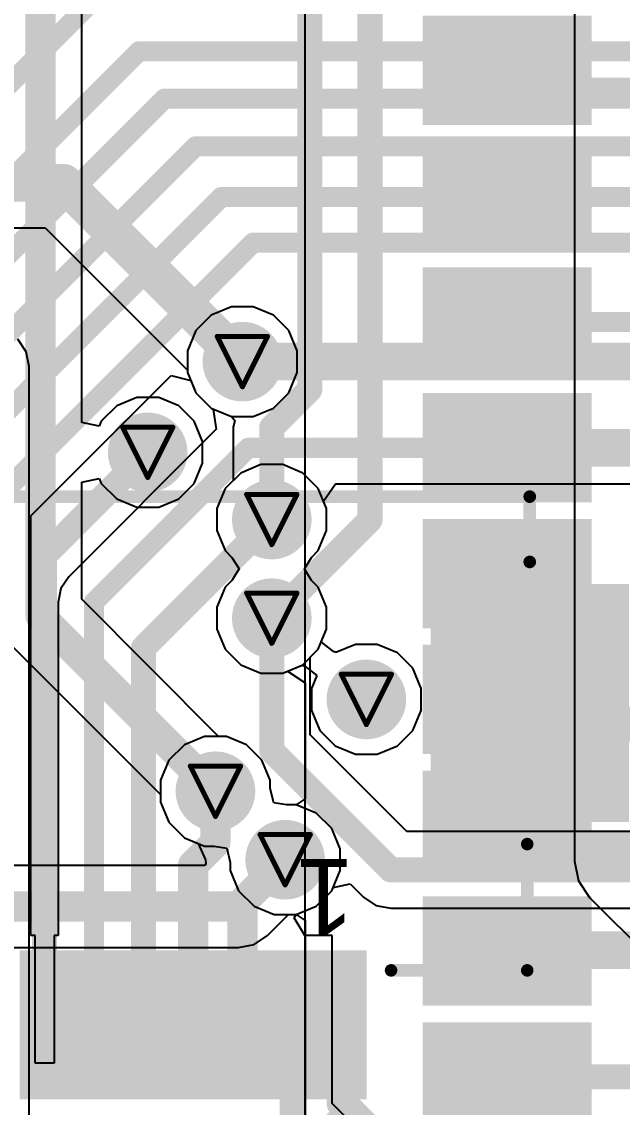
# Model space of a CAD drawing. Header units: inches. Extents: x -6 to 385, y -2 to 102.
# Drawn here: x 46.32 to 52.38, y 9.91 to 20.87 of the extents above; entities that cross this region are included whole.
import ezdxf

# ---------------------------------------------------------------- set-up
doc = ezdxf.new("R2010")
doc.units = ezdxf.units.IN
for name, color, linetype in [('Bottom Layer', 5, 'Continuous'), ('Bottom Paste', 16, 'Continuous'), ('Bottom Solder', 6, 'Continuous'), ('Drill Drawing', 1, 'Continuous'), ('Layer 1', 16, 'Continuous'), ('Layer 2', 76, 'Continuous'), ('Top Layer', 1, 'Continuous'), ('Top Overlay', 2, 'Continuous'), ('Top Paste', 8, 'Continuous'), ('Top Solder', 216, 'Continuous'), ('Via Holes', 16, 'Continuous')]:
    doc.layers.add(name, color=color, linetype=linetype)
doc.styles.add('Arial', font='', dxfattribs={"height": 0.2})
doc.styles.get('Arial').set_extended_font_data('Arial')

# ---------------------------------------------------------------- blocks, each defined once
blk = doc.blocks.new('FH12_40S_0_5SH_55__4')
at = {"layer": 'Top Layer'}
for points in [[(-9.9, 2.275), (-9.6, 2.275), (-9.6, 0.975), (-9.9, 0.975)], [(-9.4, 2.275), (-9.1, 2.275), (-9.1, 0.975), (-9.4, 0.975)], [(-8.9, 2.275), (-8.6, 2.275), (-8.6, 0.975), (-8.9, 0.975)], [(-8.4, 2.275), (-8.1, 2.275), (-8.1, 0.975), (-8.4, 0.975)], [(-7.9, 2.275), (-7.6, 2.275), (-7.6, 0.975), (-7.9, 0.975)], [(-7.4, 2.275), (-7.1, 2.275), (-7.1, 0.975), (-7.4, 0.975)], [(-6.9, 2.275), (-6.6, 2.275), (-6.6, 0.975), (-6.9, 0.975)], [(-12.55, -0.525), (-10.75, -0.525), (-10.75, -2.725), (-12.55, -2.725)]]:
    blk.add_hatch(color=1, dxfattribs=at).paths.add_polyline_path(points)
at = {"layer": 'Top Paste'}
for points in [[(-9.9, 2.275), (-9.6, 2.275), (-9.6, 0.975), (-9.9, 0.975)], [(-9.4, 2.275), (-9.1, 2.275), (-9.1, 0.975), (-9.4, 0.975)], [(-8.9, 2.275), (-8.6, 2.275), (-8.6, 0.975), (-8.9, 0.975)], [(-8.4, 2.275), (-8.1, 2.275), (-8.1, 0.975), (-8.4, 0.975)], [(-7.9, 2.275), (-7.6, 2.275), (-7.6, 0.975), (-7.9, 0.975)], [(-7.4, 2.275), (-7.1, 2.275), (-7.1, 0.975), (-7.4, 0.975)], [(-6.9, 2.275), (-6.6, 2.275), (-6.6, 0.975), (-6.9, 0.975)], [(-12.55, -0.525), (-10.75, -0.525), (-10.75, -2.725), (-12.55, -2.725)]]:
    blk.add_hatch(color=8, dxfattribs=at).paths.add_polyline_path(points)
at = {"layer": 'Top Solder'}
for points in [[(-10.002, 2.377), (-9.498, 2.377), (-9.498, 0.873), (-10.002, 0.873)], [(-9.502, 2.377), (-8.998, 2.377), (-8.998, 0.873), (-9.502, 0.873)], [(-9.002, 2.377), (-8.498, 2.377), (-8.498, 0.873), (-9.002, 0.873)], [(-8.502, 2.377), (-7.998, 2.377), (-7.998, 0.873), (-8.502, 0.873)], [(-8.002, 2.377), (-7.498, 2.377), (-7.498, 0.873), (-8.002, 0.873)], [(-7.502, 2.377), (-6.998, 2.377), (-6.998, 0.873), (-7.502, 0.873)], [(-7.002, 2.377), (-6.498, 2.377), (-6.498, 0.873), (-7.002, 0.873)], [(-12.652, -0.423), (-10.648, -0.423), (-10.648, -2.827), (-12.652, -2.827)]]:
    blk.add_hatch(color=216, dxfattribs=at).paths.add_polyline_path(points)
at = {"layer": 'Top Overlay'}
for points in [[(-9.78, 2.489, 0.2, 0.2, 0), (-9.933, 2.642, 0.2, 0.2, 0)], [(-9.628, 2.642, 0.2, 0.2, 0), (-9.78, 2.489, 0.2, 0.2, 0)], [(-10.25, 1.074, 0.127, 0.127, 0), (-11.625, 1.074, 0.127, 0.127, 0)], [(-11.625, 1.074, 0.127, 0.127, 0), (-11.625, -0.201, 0.127, 0.127, 0)], [(-11.65, -3.049, 0.127, 0.127, 0), (-11.65, -3.708, 0.127, 0.127, 0)], [(11.65, -3.708, 0.127, 0.127, 0), (-11.65, -3.708, 0.127, 0.127, 0)]]:
    blk.add_lwpolyline(points, format="xyseb", dxfattribs=at)
for points in [[(-9.83, 2.489, 0.1, 0.1, 1), (-9.73, 2.489, 0.1, 0.1, 1)], [(-9.83, 2.489, 0.1, 0.1, 1), (-9.73, 2.489, 0.1, 0.1, 1)], [(-11.656, 1.074, 0.0635, 0.0635, 1), (-11.593, 1.074, 0.0635, 0.0635, 1)], [(-11.656, 1.074, 0.0635, 0.0635, 1), (-11.593, 1.074, 0.0635, 0.0635, 1)], [(-10.281, 1.074, 0.0635, 0.0635, 1), (-10.218, 1.074, 0.0635, 0.0635, 1)], [(-11.656, -0.201, 0.0635, 0.0635, 1), (-11.593, -0.201, 0.0635, 0.0635, 1)], [(-11.682, -3.049, 0.0635, 0.0635, 1), (-11.618, -3.049, 0.0635, 0.0635, 1)], [(-11.682, -3.708, 0.0635, 0.0635, 1), (-11.618, -3.708, 0.0635, 0.0635, 1)], [(-11.682, -3.708, 0.0635, 0.0635, 1), (-11.618, -3.708, 0.0635, 0.0635, 1)]]:
    blk.add_lwpolyline(points, format="xyseb", close=True, dxfattribs=at)
at = {"layer": 'Top Overlay', "style": 'Arial'}
blk.add_text('1', height=0.762, dxfattribs=at).set_placement((-9.881, -0.051))
blk = doc.blocks.new('38_SMD_M______B_80')
at = {"layer": 'Bottom Layer'}
for points in [[(8, 4.27), (9.5, 4.27), (9.5, 3.37), (8, 3.37)], [(8, 3), (9.5, 3), (9.5, 2.1), (8, 2.1)], [(8, 1.73), (9.5, 1.73), (9.5, 0.83), (8, 0.83)], [(8, 0.46), (9.5, 0.46), (9.5, -0.44), (8, -0.44)], [(8, -0.81), (9.5, -0.81), (9.5, -1.71), (8, -1.71)], [(8, -2.08), (9.5, -2.08), (9.5, -2.98), (8, -2.98)], [(8, -3.35), (9.5, -3.35), (9.5, -4.25), (8, -4.25)], [(8, -4.62), (9.5, -4.62), (9.5, -5.52), (8, -5.52)], [(8, -5.89), (9.5, -5.89), (9.5, -6.79), (8, -6.79)]]:
    blk.add_hatch(color=5, dxfattribs=at).paths.add_polyline_path(points)
at = {"layer": 'Bottom Paste'}
for points in [[(8, 4.27), (9.5, 4.27), (9.5, 3.37), (8, 3.37)], [(8, 3), (9.5, 3), (9.5, 2.1), (8, 2.1)], [(8, 1.73), (9.5, 1.73), (9.5, 0.83), (8, 0.83)], [(8, 0.46), (9.5, 0.46), (9.5, -0.44), (8, -0.44)], [(8, -0.81), (9.5, -0.81), (9.5, -1.71), (8, -1.71)], [(8, -2.08), (9.5, -2.08), (9.5, -2.98), (8, -2.98)], [(8, -3.35), (9.5, -3.35), (9.5, -4.25), (8, -4.25)], [(8, -4.62), (9.5, -4.62), (9.5, -5.52), (8, -5.52)], [(8, -5.89), (9.5, -5.89), (9.5, -6.79), (8, -6.79)]]:
    blk.add_hatch(color=16, dxfattribs=at).paths.add_polyline_path(points)
at = {"layer": 'Bottom Solder'}
for points in [[(7.898, 4.372), (9.602, 4.372), (9.602, 3.268), (7.898, 3.268)], [(7.898, 3.102), (9.602, 3.102), (9.602, 1.998), (7.898, 1.998)], [(7.898, 1.832), (9.602, 1.832), (9.602, 0.728), (7.898, 0.728)], [(7.898, 0.562), (9.602, 0.562), (9.602, -0.542), (7.898, -0.542)], [(7.898, -0.708), (9.602, -0.708), (9.602, -1.812), (7.898, -1.812)], [(7.898, -1.978), (9.602, -1.978), (9.602, -3.082), (7.898, -3.082)], [(7.898, -3.248), (9.602, -3.248), (9.602, -4.352), (7.898, -4.352)], [(7.898, -4.518), (9.602, -4.518), (9.602, -5.622), (7.898, -5.622)], [(7.898, -5.788), (9.602, -5.788), (9.602, -6.892), (7.898, -6.892)]]:
    blk.add_hatch(color=6, dxfattribs=at).paths.add_polyline_path(points)

msp = doc.modelspace()

# ---------------------------------------------------------------- hatches: boundary and pattern name
at = {"layer": 'Bottom Layer'}
h = msp.add_hatch(color=5, dxfattribs=at)
edge = h.paths.add_edge_path()
edge.add_arc((48.546, 17.44), 0.3, 0, 360)
h = msp.add_hatch(color=5, dxfattribs=at)
edge = h.paths.add_edge_path()
edge.add_arc((47.59, 16.524), 0.3, 0, 360)
h = msp.add_hatch(color=5, dxfattribs=at)
edge = h.paths.add_edge_path()
edge.add_arc((48.843, 15.846), 0.3, 0, 360)
h = msp.add_hatch(color=5, dxfattribs=at)
edge = h.paths.add_edge_path()
edge.add_arc((48.843, 14.85), 0.3, 0, 360)
h = msp.add_hatch(color=5, dxfattribs=at)
edge = h.paths.add_edge_path()
edge.add_arc((49.798, 14.03), 0.3, 0, 360)
h = msp.add_hatch(color=5, dxfattribs=at)
edge = h.paths.add_edge_path()
edge.add_arc((48.274, 13.103), 0.3, 0, 360)
h = msp.add_hatch(color=5, dxfattribs=at)
edge = h.paths.add_edge_path()
edge.add_arc((48.978, 12.412), 0.3, 0, 360)
at = {"layer": 'Bottom Solder'}
h = msp.add_hatch(color=6, dxfattribs=at)
edge = h.paths.add_edge_path()
edge.add_arc((48.546, 17.44), 0.402, 0, 360)
h = msp.add_hatch(color=6, dxfattribs=at)
edge = h.paths.add_edge_path()
edge.add_arc((47.59, 16.524), 0.402, 0, 360)
h = msp.add_hatch(color=6, dxfattribs=at)
edge = h.paths.add_edge_path()
edge.add_arc((48.843, 15.846), 0.402, 0, 360)
h = msp.add_hatch(color=6, dxfattribs=at)
edge = h.paths.add_edge_path()
edge.add_arc((48.843, 14.85), 0.402, 0, 360)
h = msp.add_hatch(color=6, dxfattribs=at)
edge = h.paths.add_edge_path()
edge.add_arc((49.798, 14.03), 0.402, 0, 360)
h = msp.add_hatch(color=6, dxfattribs=at)
edge = h.paths.add_edge_path()
edge.add_arc((48.274, 13.103), 0.402, 0, 360)
h = msp.add_hatch(color=6, dxfattribs=at)
edge = h.paths.add_edge_path()
edge.add_arc((48.978, 12.412), 0.402, 0, 360)
at = {"layer": 'Layer 1'}
h = msp.add_hatch(color=16, dxfattribs=at)
edge = h.paths.add_edge_path()
edge.add_arc((48.546, 17.44), 0.3, 0, 360)
h = msp.add_hatch(color=16, dxfattribs=at)
edge = h.paths.add_edge_path()
edge.add_arc((47.59, 16.524), 0.3, 0, 360)
h = msp.add_hatch(color=16, dxfattribs=at)
edge = h.paths.add_edge_path()
edge.add_arc((48.843, 15.846), 0.3, 0, 360)
h = msp.add_hatch(color=16, dxfattribs=at)
edge = h.paths.add_edge_path()
edge.add_arc((48.843, 14.85), 0.3, 0, 360)
h = msp.add_hatch(color=16, dxfattribs=at)
edge = h.paths.add_edge_path()
edge.add_arc((49.798, 14.03), 0.3, 0, 360)
h = msp.add_hatch(color=16, dxfattribs=at)
edge = h.paths.add_edge_path()
edge.add_arc((48.274, 13.103), 0.3, 0, 360)
h = msp.add_hatch(color=16, dxfattribs=at)
edge = h.paths.add_edge_path()
edge.add_arc((48.978, 12.412), 0.3, 0, 360)
at = {"layer": 'Layer 2'}
h = msp.add_hatch(color=76, dxfattribs=at)
edge = h.paths.add_edge_path()
edge.add_arc((48.546, 17.44), 0.3, 0, 360)
h = msp.add_hatch(color=76, dxfattribs=at)
edge = h.paths.add_edge_path()
edge.add_arc((47.59, 16.524), 0.3, 0, 360)
h = msp.add_hatch(color=76, dxfattribs=at)
edge = h.paths.add_edge_path()
edge.add_arc((48.843, 15.846), 0.3, 0, 360)
h = msp.add_hatch(color=76, dxfattribs=at)
edge = h.paths.add_edge_path()
edge.add_arc((48.843, 14.85), 0.3, 0, 360)
h = msp.add_hatch(color=76, dxfattribs=at)
edge = h.paths.add_edge_path()
edge.add_arc((49.798, 14.03), 0.3, 0, 360)
h = msp.add_hatch(color=76, dxfattribs=at)
edge = h.paths.add_edge_path()
edge.add_arc((48.274, 13.103), 0.3, 0, 360)
h = msp.add_hatch(color=76, dxfattribs=at)
edge = h.paths.add_edge_path()
edge.add_arc((48.978, 12.412), 0.3, 0, 360)
at = {"layer": 'Top Layer'}
h = msp.add_hatch(color=1, dxfattribs=at)
edge = h.paths.add_edge_path()
edge.add_arc((48.546, 17.44), 0.3, 0, 360)
h = msp.add_hatch(color=1, dxfattribs=at)
edge = h.paths.add_edge_path()
edge.add_arc((47.59, 16.524), 0.3, 0, 360)
h = msp.add_hatch(color=1, dxfattribs=at)
edge = h.paths.add_edge_path()
edge.add_arc((48.843, 15.846), 0.3, 0, 360)
h = msp.add_hatch(color=1, dxfattribs=at)
edge = h.paths.add_edge_path()
edge.add_arc((48.843, 14.85), 0.3, 0, 360)
h = msp.add_hatch(color=1, dxfattribs=at)
edge = h.paths.add_edge_path()
edge.add_arc((49.798, 14.03), 0.3, 0, 360)
h = msp.add_hatch(color=1, dxfattribs=at)
edge = h.paths.add_edge_path()
edge.add_arc((48.274, 13.103), 0.3, 0, 360)
h = msp.add_hatch(color=1, dxfattribs=at)
edge = h.paths.add_edge_path()
edge.add_arc((48.978, 12.412), 0.3, 0, 360)
at = {"layer": 'Top Solder'}
h = msp.add_hatch(color=216, dxfattribs=at)
edge = h.paths.add_edge_path()
edge.add_arc((48.546, 17.44), 0.402, 0, 360)
h = msp.add_hatch(color=216, dxfattribs=at)
edge = h.paths.add_edge_path()
edge.add_arc((47.59, 16.524), 0.402, 0, 360)
h = msp.add_hatch(color=216, dxfattribs=at)
edge = h.paths.add_edge_path()
edge.add_arc((48.843, 15.846), 0.402, 0, 360)
h = msp.add_hatch(color=216, dxfattribs=at)
edge = h.paths.add_edge_path()
edge.add_arc((48.843, 14.85), 0.402, 0, 360)
h = msp.add_hatch(color=216, dxfattribs=at)
edge = h.paths.add_edge_path()
edge.add_arc((49.798, 14.03), 0.402, 0, 360)
h = msp.add_hatch(color=216, dxfattribs=at)
edge = h.paths.add_edge_path()
edge.add_arc((48.274, 13.103), 0.402, 0, 360)
h = msp.add_hatch(color=216, dxfattribs=at)
edge = h.paths.add_edge_path()
edge.add_arc((48.978, 12.412), 0.402, 0, 360)
at = {"layer": 'Via Holes'}
h = msp.add_hatch(color=7, dxfattribs=at)
edge = h.paths.add_edge_path()
edge.add_arc((48.546, 17.44), 0.15, 0, 360)
h = msp.add_hatch(color=7, dxfattribs=at)
edge = h.paths.add_edge_path()
edge.add_arc((47.59, 16.524), 0.15, 0, 360)
h = msp.add_hatch(color=7, dxfattribs=at)
edge = h.paths.add_edge_path()
edge.add_arc((48.843, 15.846), 0.15, 0, 360)
h = msp.add_hatch(color=7, dxfattribs=at)
edge = h.paths.add_edge_path()
edge.add_arc((48.843, 14.85), 0.15, 0, 360)
h = msp.add_hatch(color=7, dxfattribs=at)
edge = h.paths.add_edge_path()
edge.add_arc((49.798, 14.03), 0.15, 0, 360)
h = msp.add_hatch(color=7, dxfattribs=at)
edge = h.paths.add_edge_path()
edge.add_arc((48.274, 13.103), 0.15, 0, 360)
h = msp.add_hatch(color=7, dxfattribs=at)
edge = h.paths.add_edge_path()
edge.add_arc((48.978, 12.412), 0.15, 0, 360)

# ---------------------------------------------------------------- linework, layer by layer
at = {"layer": 'Bottom Layer'}
for p, q in [((49.179, 8.246), (49.179, 26.51)), ((38.188, 18.792), (46.553, 18.792)), ((46.553, 18.792), (47.992, 17.353)), ((46.363, 17.539), (46.279, 17.665)), ((46.393, 17.391), (46.363, 17.539)), ((46.393, 8.055), (46.393, 17.391)), ((47.992, 17.353), (47.992, 17.33)), ((47.992, 17.33), (48.076, 17.126)), ((48.076, 17.126), (48.232, 16.97)), ((48.232, 16.97), (48.436, 16.886)), ((48.436, 16.886), (48.469, 16.846)), ((48.469, 16.846), (48.454, 16.774)), ((48.454, 16.774), (48.454, 16.241)), ((48.454, 16.241), (48.373, 16.159)), ((48.373, 16.159), (48.289, 15.956)), ((48.289, 15.956), (48.289, 15.735)), ((48.289, 15.735), (48.373, 15.532)), ((48.373, 15.532), (48.441, 15.464)), ((48.441, 15.464), (48.512, 15.348)), ((48.512, 15.348), (48.441, 15.232)), ((48.373, 15.164), (48.289, 14.96)), ((48.441, 15.232), (48.373, 15.164)), ((48.289, 14.96), (48.289, 14.74)), ((48.289, 14.74), (48.373, 14.536)), ((48.373, 14.536), (48.529, 14.38)), ((48.529, 14.38), (48.732, 14.296)), ((48.732, 14.296), (48.953, 14.296)), ((48.953, 14.296), (49.001, 14.316)), ((49.001, 14.316), (49.179, 14.197)), ((49.179, 14.197), (49.179, 13.027)), ((48.164, 13.657), (47.96, 13.573)), ((48.384, 13.657), (48.164, 13.657)), ((48.588, 13.573), (48.384, 13.657)), ((47.96, 13.573), (47.804, 13.417)), ((48.744, 13.417), (48.588, 13.573)), ((47.804, 13.417), (47.72, 13.214)), ((48.828, 13.214), (48.744, 13.417)), ((47.72, 13.214), (47.72, 12.993)), ((48.828, 13.131), (48.828, 13.214)), ((48.863, 12.987), (48.828, 13.131)), ((47.72, 12.993), (47.804, 12.79)), ((48.992, 12.966), (48.863, 12.987)), ((49.088, 12.966), (48.992, 12.966)), ((49.179, 13.027), (49.088, 12.966)), ((47.804, 12.79), (47.96, 12.634)), ((47.96, 12.634), (48.164, 12.549)), ((48.164, 12.549), (48.26, 12.549)), ((48.26, 12.549), (48.389, 12.528)), ((48.389, 12.528), (48.424, 12.385)), ((48.424, 12.385), (48.424, 12.302)), ((48.424, 12.302), (48.508, 12.098)), ((48.508, 12.098), (48.664, 11.943)), ((48.664, 11.943), (48.868, 11.858)), ((48.868, 11.858), (49.088, 11.858)), ((49.088, 11.858), (49.179, 11.797)), ((49.179, 11.797), (49.179, 8.246))]:
    msp.add_line(p, q, dxfattribs=at)
for points in [[(49.835, 15.842, 0.254, 0.254, 0), (49.835, 23.463, 0.254, 0.254, 0)], [(49.227, 17.158, 0.254, 0.254, 0), (49.227, 21.203, 0.254, 0.254, 0)], [(51.22, 20.38, 0.381, 0.381, 0), (51.422, 20.178, 0.381, 0.381, 0)], [(51.422, 20.178, 0.254, 0.254, 0), (53.475, 20.178, 0.254, 0.254, 0)], [(37.883, 19.245, 0.381, 0.381, 0), (46.741, 19.245, 0.381, 0.381, 0)], [(46.741, 19.245, 0.381, 0.381, 0), (48.546, 17.44, 0.381, 0.381, 0)], [(51.211, 17.831, 0.203, 0.203, 0), (51.22, 17.84, 0.203, 0.203, 0)], [(51.22, 17.84, 0.203, 0.203, 0), (52.591, 17.84, 0.203, 0.203, 0)], [(48.843, 16.774, 0.254, 0.254, 0), (49.227, 17.158, 0.254, 0.254, 0)], [(48.843, 15.846, 0.254, 0.254, 0), (48.843, 16.774, 0.254, 0.254, 0)], [(51.22, 16.57, 0.381, 0.381, 0), (53.447, 16.57, 0.381, 0.381, 0)], [(48.843, 14.85, 0.254, 0.254, 0), (49.835, 15.842, 0.254, 0.254, 0)], [(51.22, 14.03, 0.254, 0.254, 0), (52.204, 14.03, 0.254, 0.254, 0)], [(52.204, 14.03, 0.254, 0.254, 0), (52.936, 13.298, 0.254, 0.254, 0)], [(51.22, 12.76, 0.254, 0.254, 0), (51.48, 12.5, 0.254, 0.254, 0)], [(51.48, 12.5, 0.381, 0.381, 0), (58.006, 12.5, 0.381, 0.381, 0)], [(51.23, 11.5, 0.381, 0.381, 0), (58.006, 11.5, 0.381, 0.381, 0)], [(51.22, 11.49, 0.254, 0.254, 0), (51.23, 11.5, 0.254, 0.254, 0)], [(51.22, 10.22, 0.254, 0.254, 0), (53.599, 10.22, 0.254, 0.254, 0)]]:
    msp.add_lwpolyline(points, format="xyseb", dxfattribs=at)
for points in [[(51.125, 20.38, 0.191, 0.191, 1), (51.315, 20.38, 0.191, 0.191, 1)], [(51.327, 20.178, 0.191, 0.191, 1), (51.518, 20.178, 0.191, 0.191, 1)], [(51.359, 20.178, 0.127, 0.127, 1), (51.486, 20.178, 0.127, 0.127, 1)], [(46.646, 19.245, 0.191, 0.191, 1), (46.836, 19.245, 0.191, 0.191, 1)], [(46.646, 19.245, 0.191, 0.191, 1), (46.836, 19.245, 0.191, 0.191, 1)], [(51.16, 17.831, 0.102, 0.102, 1), (51.262, 17.831, 0.102, 0.102, 1)], [(51.169, 17.84, 0.102, 0.102, 1), (51.271, 17.84, 0.102, 0.102, 1)], [(51.169, 17.84, 0.102, 0.102, 1), (51.271, 17.84, 0.102, 0.102, 1)], [(48.451, 17.44, 0.191, 0.191, 1), (48.641, 17.44, 0.191, 0.191, 1)], [(49.163, 17.158, 0.127, 0.127, 1), (49.29, 17.158, 0.127, 0.127, 1)], [(49.163, 17.158, 0.127, 0.127, 1), (49.29, 17.158, 0.127, 0.127, 1)], [(48.779, 16.774, 0.127, 0.127, 1), (48.906, 16.774, 0.127, 0.127, 1)], [(48.779, 16.774, 0.127, 0.127, 1), (48.906, 16.774, 0.127, 0.127, 1)], [(51.125, 16.57, 0.191, 0.191, 1), (51.315, 16.57, 0.191, 0.191, 1)], [(48.779, 15.846, 0.127, 0.127, 1), (48.906, 15.846, 0.127, 0.127, 1)], [(49.771, 15.842, 0.127, 0.127, 1), (49.898, 15.842, 0.127, 0.127, 1)], [(49.771, 15.842, 0.127, 0.127, 1), (49.898, 15.842, 0.127, 0.127, 1)], [(48.779, 14.85, 0.127, 0.127, 1), (48.906, 14.85, 0.127, 0.127, 1)], [(51.156, 14.03, 0.127, 0.127, 1), (51.283, 14.03, 0.127, 0.127, 1)], [(52.14, 14.03, 0.127, 0.127, 1), (52.267, 14.03, 0.127, 0.127, 1)], [(52.14, 14.03, 0.127, 0.127, 1), (52.267, 14.03, 0.127, 0.127, 1)], [(51.156, 12.76, 0.127, 0.127, 1), (51.283, 12.76, 0.127, 0.127, 1)], [(51.385, 12.5, 0.191, 0.191, 1), (51.575, 12.5, 0.191, 0.191, 1)], [(51.416, 12.5, 0.127, 0.127, 1), (51.543, 12.5, 0.127, 0.127, 1)], [(51.135, 11.5, 0.191, 0.191, 1), (51.325, 11.5, 0.191, 0.191, 1)], [(51.156, 11.49, 0.127, 0.127, 1), (51.283, 11.49, 0.127, 0.127, 1)], [(51.167, 11.5, 0.127, 0.127, 1), (51.294, 11.5, 0.127, 0.127, 1)], [(51.156, 10.22, 0.127, 0.127, 1), (51.283, 10.22, 0.127, 0.127, 1)]]:
    msp.add_lwpolyline(points, format="xyseb", close=True, dxfattribs=at)
at = {"layer": 'Drill Drawing'}
for points in [[(48.292, 17.694, 0.0508, 0.0508, 0), (48.8, 17.694, 0.0508, 0.0508, 0)], [(48.292, 17.694, 0.0508, 0.0508, 0), (48.546, 17.186, 0.0508, 0.0508, 0)], [(48.546, 17.186, 0.0508, 0.0508, 0), (48.8, 17.694, 0.0508, 0.0508, 0)], [(47.336, 16.778, 0.0508, 0.0508, 0), (47.844, 16.778, 0.0508, 0.0508, 0)], [(47.336, 16.778, 0.0508, 0.0508, 0), (47.59, 16.27, 0.0508, 0.0508, 0)], [(47.59, 16.27, 0.0508, 0.0508, 0), (47.844, 16.778, 0.0508, 0.0508, 0)], [(48.589, 16.1, 0.0508, 0.0508, 0), (49.097, 16.1, 0.0508, 0.0508, 0)], [(48.589, 16.1, 0.0508, 0.0508, 0), (48.843, 15.592, 0.0508, 0.0508, 0)], [(48.843, 15.592, 0.0508, 0.0508, 0), (49.097, 16.1, 0.0508, 0.0508, 0)], [(48.589, 15.104, 0.0508, 0.0508, 0), (49.097, 15.104, 0.0508, 0.0508, 0)], [(48.589, 15.104, 0.0508, 0.0508, 0), (48.843, 14.596, 0.0508, 0.0508, 0)], [(48.843, 14.596, 0.0508, 0.0508, 0), (49.097, 15.104, 0.0508, 0.0508, 0)], [(49.544, 14.284, 0.0508, 0.0508, 0), (50.052, 14.284, 0.0508, 0.0508, 0)], [(49.544, 14.284, 0.0508, 0.0508, 0), (49.798, 13.776, 0.0508, 0.0508, 0)], [(49.798, 13.776, 0.0508, 0.0508, 0), (50.052, 14.284, 0.0508, 0.0508, 0)], [(48.02, 13.357, 0.0508, 0.0508, 0), (48.528, 13.357, 0.0508, 0.0508, 0)], [(48.02, 13.357, 0.0508, 0.0508, 0), (48.274, 12.849, 0.0508, 0.0508, 0)], [(48.274, 12.849, 0.0508, 0.0508, 0), (48.528, 13.357, 0.0508, 0.0508, 0)], [(48.724, 12.666, 0.0508, 0.0508, 0), (49.232, 12.666, 0.0508, 0.0508, 0)], [(48.724, 12.666, 0.0508, 0.0508, 0), (48.978, 12.158, 0.0508, 0.0508, 0)], [(48.978, 12.158, 0.0508, 0.0508, 0), (49.232, 12.666, 0.0508, 0.0508, 0)]]:
    msp.add_lwpolyline(points, format="xyseb", dxfattribs=at)
for points in [[(48.279, 17.694, 0.0254, 0.0254, 1), (48.305, 17.694, 0.0254, 0.0254, 1)], [(48.279, 17.694, 0.0254, 0.0254, 1), (48.305, 17.694, 0.0254, 0.0254, 1)], [(48.787, 17.694, 0.0254, 0.0254, 1), (48.813, 17.694, 0.0254, 0.0254, 1)], [(48.787, 17.694, 0.0254, 0.0254, 1), (48.813, 17.694, 0.0254, 0.0254, 1)], [(48.533, 17.186, 0.0254, 0.0254, 1), (48.559, 17.186, 0.0254, 0.0254, 1)], [(48.533, 17.186, 0.0254, 0.0254, 1), (48.559, 17.186, 0.0254, 0.0254, 1)], [(47.324, 16.778, 0.0254, 0.0254, 1), (47.349, 16.778, 0.0254, 0.0254, 1)], [(47.324, 16.778, 0.0254, 0.0254, 1), (47.349, 16.778, 0.0254, 0.0254, 1)], [(47.832, 16.778, 0.0254, 0.0254, 1), (47.857, 16.778, 0.0254, 0.0254, 1)], [(47.832, 16.778, 0.0254, 0.0254, 1), (47.857, 16.778, 0.0254, 0.0254, 1)], [(47.578, 16.27, 0.0254, 0.0254, 1), (47.603, 16.27, 0.0254, 0.0254, 1)], [(47.578, 16.27, 0.0254, 0.0254, 1), (47.603, 16.27, 0.0254, 0.0254, 1)], [(48.576, 16.1, 0.0254, 0.0254, 1), (48.601, 16.1, 0.0254, 0.0254, 1)], [(48.576, 16.1, 0.0254, 0.0254, 1), (48.601, 16.1, 0.0254, 0.0254, 1)], [(49.084, 16.1, 0.0254, 0.0254, 1), (49.109, 16.1, 0.0254, 0.0254, 1)], [(49.084, 16.1, 0.0254, 0.0254, 1), (49.109, 16.1, 0.0254, 0.0254, 1)], [(48.83, 15.592, 0.0254, 0.0254, 1), (48.855, 15.592, 0.0254, 0.0254, 1)], [(48.83, 15.592, 0.0254, 0.0254, 1), (48.855, 15.592, 0.0254, 0.0254, 1)], [(48.576, 15.104, 0.0254, 0.0254, 1), (48.601, 15.104, 0.0254, 0.0254, 1)], [(48.576, 15.104, 0.0254, 0.0254, 1), (48.601, 15.104, 0.0254, 0.0254, 1)], [(49.084, 15.104, 0.0254, 0.0254, 1), (49.109, 15.104, 0.0254, 0.0254, 1)], [(49.084, 15.104, 0.0254, 0.0254, 1), (49.109, 15.104, 0.0254, 0.0254, 1)], [(48.83, 14.596, 0.0254, 0.0254, 1), (48.855, 14.596, 0.0254, 0.0254, 1)], [(48.83, 14.596, 0.0254, 0.0254, 1), (48.855, 14.596, 0.0254, 0.0254, 1)], [(49.531, 14.284, 0.0254, 0.0254, 1), (49.556, 14.284, 0.0254, 0.0254, 1)], [(49.531, 14.284, 0.0254, 0.0254, 1), (49.556, 14.284, 0.0254, 0.0254, 1)], [(50.039, 14.284, 0.0254, 0.0254, 1), (50.064, 14.284, 0.0254, 0.0254, 1)], [(50.039, 14.284, 0.0254, 0.0254, 1), (50.064, 14.284, 0.0254, 0.0254, 1)], [(49.785, 13.776, 0.0254, 0.0254, 1), (49.81, 13.776, 0.0254, 0.0254, 1)], [(49.785, 13.776, 0.0254, 0.0254, 1), (49.81, 13.776, 0.0254, 0.0254, 1)], [(48.007, 13.357, 0.0254, 0.0254, 1), (48.033, 13.357, 0.0254, 0.0254, 1)], [(48.007, 13.357, 0.0254, 0.0254, 1), (48.033, 13.357, 0.0254, 0.0254, 1)], [(48.515, 13.357, 0.0254, 0.0254, 1), (48.541, 13.357, 0.0254, 0.0254, 1)], [(48.515, 13.357, 0.0254, 0.0254, 1), (48.541, 13.357, 0.0254, 0.0254, 1)], [(48.261, 12.849, 0.0254, 0.0254, 1), (48.287, 12.849, 0.0254, 0.0254, 1)], [(48.261, 12.849, 0.0254, 0.0254, 1), (48.287, 12.849, 0.0254, 0.0254, 1)], [(48.711, 12.666, 0.0254, 0.0254, 1), (48.737, 12.666, 0.0254, 0.0254, 1)], [(48.711, 12.666, 0.0254, 0.0254, 1), (48.737, 12.666, 0.0254, 0.0254, 1)], [(49.219, 12.666, 0.0254, 0.0254, 1), (49.245, 12.666, 0.0254, 0.0254, 1)], [(49.219, 12.666, 0.0254, 0.0254, 1), (49.245, 12.666, 0.0254, 0.0254, 1)], [(48.965, 12.158, 0.0254, 0.0254, 1), (48.991, 12.158, 0.0254, 0.0254, 1)], [(48.965, 12.158, 0.0254, 0.0254, 1), (48.991, 12.158, 0.0254, 0.0254, 1)]]:
    msp.add_lwpolyline(points, format="xyseb", close=True, dxfattribs=at)
at = {"layer": 'Layer 1'}
for p, q in [((48.436, 17.994), (48.232, 17.91)), ((48.656, 17.994), (48.436, 17.994)), ((48.86, 17.91), (48.656, 17.994)), ((48.232, 17.91), (48.076, 17.754)), ((49.016, 17.754), (48.86, 17.91)), ((48.076, 17.754), (47.992, 17.55)), ((49.1, 17.55), (49.016, 17.754)), ((47.992, 17.55), (47.992, 17.33)), ((49.1, 17.33), (49.1, 17.55)), ((47.992, 17.33), (48.076, 17.126)), ((49.016, 17.126), (49.1, 17.33)), ((48.076, 17.126), (48.232, 16.97)), ((48.86, 16.97), (49.016, 17.126)), ((48.232, 16.97), (48.436, 16.886)), ((48.436, 16.886), (48.656, 16.886)), ((48.656, 16.886), (48.86, 16.97)), ((48.732, 16.4), (48.529, 16.315)), ((48.953, 16.4), (48.732, 16.4)), ((49.156, 16.315), (48.953, 16.4)), ((48.529, 16.315), (48.373, 16.159)), ((49.312, 16.159), (49.156, 16.315)), ((48.373, 16.159), (48.289, 15.956)), ((49.397, 15.956), (49.312, 16.159)), ((48.289, 15.956), (48.289, 15.735)), ((49.397, 15.735), (49.397, 15.956)), ((48.289, 15.735), (48.373, 15.532)), ((49.312, 15.532), (49.397, 15.735)), ((48.373, 15.532), (48.441, 15.464)), ((48.441, 15.464), (48.512, 15.348)), ((49.174, 15.348), (49.244, 15.464)), ((49.244, 15.464), (49.312, 15.532)), ((48.512, 15.348), (48.441, 15.232)), ((49.244, 15.232), (49.174, 15.348)), ((48.373, 15.164), (48.289, 14.96)), ((48.441, 15.232), (48.373, 15.164)), ((49.312, 15.164), (49.244, 15.232)), ((49.397, 14.96), (49.312, 15.164)), ((48.289, 14.96), (48.289, 14.74)), ((49.397, 14.74), (49.397, 14.96)), ((48.289, 14.74), (48.373, 14.536)), ((49.312, 14.536), (49.397, 14.74)), ((48.373, 14.536), (48.529, 14.38)), ((49.156, 14.38), (49.312, 14.536)), ((48.529, 14.38), (48.732, 14.296)), ((48.953, 14.296), (49.156, 14.38)), ((48.732, 14.296), (48.953, 14.296)), ((48.164, 13.657), (47.96, 13.573)), ((48.384, 13.657), (48.164, 13.657)), ((48.588, 13.573), (48.384, 13.657)), ((47.96, 13.573), (47.804, 13.417)), ((48.744, 13.417), (48.588, 13.573)), ((47.804, 13.417), (47.72, 13.214)), ((48.828, 13.214), (48.744, 13.417)), ((47.72, 13.214), (47.72, 12.993)), ((48.828, 13.131), (48.828, 13.214)), ((48.863, 12.987), (48.828, 13.131)), ((47.72, 12.993), (47.804, 12.79)), ((48.992, 12.966), (48.863, 12.987)), ((49.088, 12.966), (48.992, 12.966)), ((49.292, 12.882), (49.088, 12.966)), ((49.448, 12.726), (49.292, 12.882)), ((47.804, 12.79), (47.96, 12.634)), ((49.532, 12.522), (49.448, 12.726)), ((47.96, 12.634), (48.164, 12.549)), ((48.164, 12.549), (48.26, 12.549)), ((48.26, 12.549), (48.389, 12.528)), ((48.389, 12.528), (48.424, 12.385)), ((49.532, 12.302), (49.532, 12.522)), ((48.424, 12.385), (48.424, 12.302)), ((48.424, 12.302), (48.508, 12.098)), ((49.448, 12.098), (49.532, 12.302)), ((48.508, 12.098), (48.664, 11.943)), ((49.292, 11.943), (49.448, 12.098)), ((48.664, 11.943), (48.868, 11.858)), ((48.868, 11.858), (49.088, 11.858)), ((49.088, 11.858), (49.292, 11.943))]:
    msp.add_line(p, q, dxfattribs=at)
at = {"layer": 'Layer 2'}
for p, q in [((46.923, 16.824), (46.923, 27.015)), ((51.9, 24.951), (51.9, 12.397)), ((48.436, 17.994), (48.232, 17.91)), ((48.656, 17.994), (48.436, 17.994)), ((48.86, 17.91), (48.656, 17.994)), ((48.232, 17.91), (48.076, 17.754)), ((49.016, 17.754), (48.86, 17.91)), ((48.076, 17.754), (47.992, 17.55)), ((49.1, 17.55), (49.016, 17.754)), ((47.992, 17.55), (47.992, 17.33)), ((49.1, 17.33), (49.1, 17.55)), ((47.992, 17.33), (48.076, 17.126)), ((49.016, 17.126), (49.1, 17.33)), ((48.076, 17.126), (48.232, 16.97)), ((48.86, 16.97), (49.016, 17.126)), ((47.277, 16.993), (47.121, 16.838)), ((47.48, 17.078), (47.277, 16.993)), ((47.701, 17.078), (47.48, 17.078)), ((47.904, 16.993), (47.701, 17.078)), ((48.06, 16.838), (47.904, 16.993)), ((48.232, 16.97), (48.436, 16.886)), ((48.436, 16.886), (48.656, 16.886)), ((48.656, 16.886), (48.86, 16.97)), ((47.1, 16.788), (46.923, 16.824)), ((47.121, 16.838), (47.1, 16.788)), ((48.144, 16.634), (48.06, 16.838)), ((48.144, 16.414), (48.144, 16.634)), ((48.06, 16.21), (48.144, 16.414)), ((48.732, 16.4), (48.529, 16.315)), ((48.953, 16.4), (48.732, 16.4)), ((49.156, 16.315), (48.953, 16.4)), ((46.923, 16.224), (47.1, 16.259)), ((46.923, 15.041), (46.923, 16.224)), ((47.1, 16.259), (47.121, 16.21)), ((48.529, 16.315), (48.373, 16.159)), ((49.312, 16.159), (49.156, 16.315)), ((47.121, 16.21), (47.277, 16.054)), ((47.904, 16.054), (48.06, 16.21)), ((48.373, 16.159), (48.289, 15.956)), ((49.397, 15.956), (49.312, 16.159)), ((47.277, 16.054), (47.48, 15.97)), ((47.701, 15.97), (47.904, 16.054)), ((47.48, 15.97), (47.701, 15.97)), ((48.289, 15.956), (48.289, 15.735)), ((49.397, 15.735), (49.397, 15.956)), ((48.289, 15.735), (48.373, 15.532)), ((49.312, 15.532), (49.397, 15.735)), ((48.373, 15.532), (48.441, 15.464)), ((48.441, 15.464), (48.512, 15.348)), ((49.174, 15.348), (49.244, 15.464)), ((49.244, 15.464), (49.312, 15.532)), ((48.512, 15.348), (48.441, 15.232)), ((49.244, 15.232), (49.174, 15.348)), ((48.373, 15.164), (48.289, 14.96)), ((48.441, 15.232), (48.373, 15.164)), ((49.312, 15.164), (49.244, 15.232)), ((49.397, 14.96), (49.312, 15.164)), ((48.306, 13.657), (46.923, 15.041)), ((48.289, 14.96), (48.289, 14.74)), ((49.397, 14.74), (49.397, 14.96)), ((48.289, 14.74), (48.373, 14.536)), ((49.343, 14.61), (49.397, 14.74)), ((46.215, 14.576), (47.72, 13.071)), ((49.465, 14.515), (49.343, 14.61)), ((49.687, 14.584), (49.491, 14.503)), ((49.908, 14.584), (49.687, 14.584)), ((50.111, 14.5), (49.908, 14.584)), ((48.373, 14.536), (48.529, 14.38)), ((49.491, 14.503), (49.465, 14.515)), ((50.267, 14.344), (50.111, 14.5)), ((48.529, 14.38), (48.732, 14.296)), ((48.953, 14.296), (49.149, 14.377)), ((49.149, 14.377), (49.176, 14.365)), ((49.176, 14.365), (49.297, 14.27)), ((48.732, 14.296), (48.953, 14.296)), ((49.297, 14.27), (49.244, 14.14)), ((50.352, 14.14), (50.267, 14.344)), ((49.244, 14.14), (49.244, 13.92)), ((50.352, 13.92), (50.352, 14.14)), ((49.244, 13.92), (49.328, 13.716)), ((50.267, 13.716), (50.352, 13.92)), ((49.328, 13.716), (49.484, 13.56)), ((50.111, 13.56), (50.267, 13.716)), ((48.384, 13.657), (48.306, 13.657)), ((48.588, 13.573), (48.384, 13.657)), ((48.744, 13.417), (48.588, 13.573)), ((49.484, 13.56), (49.687, 13.476)), ((49.908, 13.476), (50.111, 13.56)), ((48.828, 13.214), (48.744, 13.417)), ((49.687, 13.476), (49.908, 13.476)), ((48.828, 13.131), (48.828, 13.214)), ((47.72, 13.071), (47.72, 12.993)), ((48.863, 12.987), (48.828, 13.131)), ((47.72, 12.993), (47.804, 12.79)), ((48.992, 12.966), (48.863, 12.987)), ((49.088, 12.966), (48.992, 12.966)), ((49.292, 12.882), (49.088, 12.966)), ((49.448, 12.726), (49.292, 12.882)), ((47.804, 12.79), (47.96, 12.634)), ((49.532, 12.522), (49.448, 12.726)), ((47.96, 12.634), (48.1, 12.576)), ((48.1, 12.576), (48.174, 12.412)), ((49.532, 12.302), (49.532, 12.522)), ((48.174, 12.412), (48.177, 12.372)), ((51.9, 12.397), (51.94, 12.199)), ((48.166, 12.354), (45.771, 12.354)), ((48.177, 12.372), (48.166, 12.354)), ((49.448, 12.098), (49.532, 12.302)), ((51.94, 12.199), (52.052, 12.031)), ((49.292, 11.943), (49.448, 12.098)), ((52.052, 12.031), (52.052, 12.031)), ((52.052, 12.031), (55.499, 8.584)), ((48.799, 11.647), (49.01, 11.858)), ((49.01, 11.858), (49.088, 11.858)), ((49.088, 11.858), (49.292, 11.943)), ((48.664, 11.557), (48.799, 11.647)), ((45.771, 11.526), (48.506, 11.526)), ((48.506, 11.526), (48.664, 11.557))]:
    msp.add_line(p, q, dxfattribs=at)
for points in [[(46.508, 14.869, 0.305, 0.305, 0), (46.508, 31.268, 0.305, 0.305, 0)], [(46.508, 14.869, 0.305, 0.305, 0), (48.274, 13.103, 0.305, 0.305, 0)], [(48.506, 11.94, 0.305, 0.305, 0), (48.978, 12.412, 0.305, 0.305, 0)], [(45.069, 11.94, 0.305, 0.305, 0), (48.506, 11.94, 0.305, 0.305, 0)]]:
    msp.add_lwpolyline(points, format="xyseb", dxfattribs=at)
for points in [[(46.432, 14.869, 0.152, 0.152, 1), (46.584, 14.869, 0.152, 0.152, 1)], [(46.432, 14.869, 0.152, 0.152, 1), (46.584, 14.869, 0.152, 0.152, 1)], [(48.198, 13.103, 0.152, 0.152, 1), (48.35, 13.103, 0.152, 0.152, 1)], [(48.902, 12.412, 0.152, 0.152, 1), (49.054, 12.412, 0.152, 0.152, 1)], [(48.429, 11.94, 0.152, 0.152, 1), (48.582, 11.94, 0.152, 0.152, 1)], [(48.429, 11.94, 0.152, 0.152, 1), (48.582, 11.94, 0.152, 0.152, 1)]]:
    msp.add_lwpolyline(points, format="xyseb", close=True, dxfattribs=at)
at = {"layer": 'Top Layer'}
for p, q in [((46.411, 15.885), (47.828, 17.301)), ((47.828, 17.301), (48.026, 17.248)), ((48.026, 17.248), (48.076, 17.126)), ((48.076, 17.126), (48.232, 16.97)), ((48.232, 16.97), (48.245, 16.965)), ((48.245, 16.965), (48.251, 16.957)), ((48.251, 16.957), (48.281, 16.758)), ((48.281, 16.758), (46.792, 15.269)), ((49.366, 16.03), (49.485, 16.207)), ((49.485, 16.207), (55.789, 16.207)), ((49.397, 15.956), (49.366, 16.03)), ((49.397, 15.735), (49.397, 15.956)), ((46.411, 11.648), (46.411, 15.885)), ((49.312, 15.532), (49.397, 15.735)), ((49.174, 15.348), (49.244, 15.464)), ((49.244, 15.464), (49.312, 15.532)), ((49.244, 15.232), (49.174, 15.348)), ((46.792, 15.269), (46.713, 15.151)), ((46.713, 15.151), (46.686, 15.012)), ((49.312, 15.164), (49.244, 15.232)), ((49.397, 14.96), (49.312, 15.164)), ((46.686, 15.012), (46.686, 15.012)), ((46.686, 15.012), (46.686, 11.648)), ((49.397, 14.74), (49.397, 14.96)), ((49.312, 14.536), (49.397, 14.74)), ((49.231, 14.455), (49.312, 14.536)), ((49.231, 13.672), (49.231, 14.455)), ((50.205, 12.698), (49.231, 13.672)), ((54.631, 12.698), (50.205, 12.698)), ((49.462, 12.133), (49.636, 12.168)), ((49.636, 12.168), (49.769, 12.035)), ((49.292, 11.943), (49.448, 12.098)), ((49.448, 12.098), (49.462, 12.133)), ((49.769, 12.035), (49.895, 11.951)), ((49.895, 11.951), (50.044, 11.922)), ((49.07, 11.826), (49.088, 11.858)), ((49.088, 11.858), (49.292, 11.943)), ((50.044, 11.922), (54.792, 11.922)), ((49.176, 11.648), (49.07, 11.826)), ((46.452, 11.648), (46.411, 11.648)), ((46.452, 10.358), (46.452, 11.648)), ((46.686, 11.648), (46.644, 11.648)), ((46.644, 11.648), (46.644, 10.358)), ((49.452, 11.648), (49.176, 11.648)), ((49.452, 9.952), (49.452, 11.648)), ((46.644, 10.358), (46.452, 10.358)), ((49.643, 9.761), (49.452, 9.952))]:
    msp.add_line(p, q, dxfattribs=at)
for points in [[(43.548, 17.595, 0.203, 0.203, 0), (47.112, 21.158, 0.203, 0.203, 0)], [(44.048, 17.118, 0.203, 0.203, 0), (47.501, 20.571, 0.203, 0.203, 0)], [(47.501, 20.571, 0.203, 0.203, 0), (52.786, 20.571, 0.203, 0.203, 0)], [(44.548, 16.884, 0.203, 0.203, 0), (47.759, 20.094, 0.203, 0.203, 0)], [(47.759, 20.094, 0.203, 0.203, 0), (53.292, 20.094, 0.203, 0.203, 0)], [(45.048, 16.588, 0.203, 0.203, 0), (48.074, 19.613, 0.203, 0.203, 0)], [(48.074, 19.613, 0.203, 0.203, 0), (53.743, 19.613, 0.203, 0.203, 0)], [(45.548, 16.315, 0.203, 0.203, 0), (48.334, 19.101, 0.203, 0.203, 0)], [(48.334, 19.101, 0.203, 0.203, 0), (54.156, 19.101, 0.203, 0.203, 0)], [(46.048, 16.035, 0.203, 0.203, 0), (48.655, 18.641, 0.203, 0.203, 0)], [(48.655, 18.641, 0.203, 0.203, 0), (54.639, 18.641, 0.203, 0.203, 0)], [(48.546, 17.44, 0.381, 0.381, 0), (55.118, 17.44, 0.381, 0.381, 0)], [(47.048, 15.012, 0.203, 0.203, 0), (48.606, 16.57, 0.203, 0.203, 0)], [(48.606, 16.57, 0.203, 0.203, 0), (56.424, 16.57, 0.203, 0.203, 0)], [(46.548, 15.482, 0.254, 0.254, 0), (47.59, 16.524, 0.254, 0.254, 0)], [(47.548, 14.551, 0.254, 0.254, 0), (48.843, 15.846, 0.254, 0.254, 0)], [(46.548, 10.744, 0.254, 0.254, 0), (46.548, 15.482, 0.254, 0.254, 0)], [(47.048, 10.744, 0.203, 0.203, 0), (47.048, 15.012, 0.203, 0.203, 0)], [(48.843, 13.511, 0.254, 0.254, 0), (48.843, 14.85, 0.254, 0.254, 0)], [(47.548, 10.744, 0.254, 0.254, 0), (47.548, 14.551, 0.254, 0.254, 0)], [(48.843, 13.511, 0.254, 0.254, 0), (50.044, 12.31, 0.254, 0.254, 0)], [(48.274, 12.585, 0.305, 0.305, 0), (48.274, 13.103, 0.305, 0.305, 0)], [(48.048, 12.359, 0.305, 0.305, 0), (48.274, 12.585, 0.305, 0.305, 0)], [(48.048, 10.744, 0.305, 0.305, 0), (48.048, 12.359, 0.305, 0.305, 0)], [(48.548, 11.983, 0.305, 0.305, 0), (48.978, 12.412, 0.305, 0.305, 0)], [(50.044, 12.31, 0.254, 0.254, 0), (54.792, 12.31, 0.254, 0.254, 0)], [(48.548, 10.744, 0.305, 0.305, 0), (48.548, 11.983, 0.305, 0.305, 0)], [(49.048, 8.404, 0.254, 0.254, 0), (49.048, 10.744, 0.254, 0.254, 0)], [(49.548, 9.957, 0.305, 0.305, 0), (49.548, 10.744, 0.305, 0.305, 0)], [(49.548, 9.957, 0.305, 0.305, 0), (49.98, 9.525, 0.305, 0.305, 0)]]:
    msp.add_lwpolyline(points, format="xyseb", dxfattribs=at)
for points in [[(47.45, 20.571, 0.102, 0.102, 1), (47.552, 20.571, 0.102, 0.102, 1)], [(47.45, 20.571, 0.102, 0.102, 1), (47.552, 20.571, 0.102, 0.102, 1)], [(47.708, 20.094, 0.102, 0.102, 1), (47.81, 20.094, 0.102, 0.102, 1)], [(47.708, 20.094, 0.102, 0.102, 1), (47.81, 20.094, 0.102, 0.102, 1)], [(48.023, 19.613, 0.102, 0.102, 1), (48.125, 19.613, 0.102, 0.102, 1)], [(48.023, 19.613, 0.102, 0.102, 1), (48.125, 19.613, 0.102, 0.102, 1)], [(48.283, 19.101, 0.102, 0.102, 1), (48.385, 19.101, 0.102, 0.102, 1)], [(48.283, 19.101, 0.102, 0.102, 1), (48.385, 19.101, 0.102, 0.102, 1)], [(48.604, 18.641, 0.102, 0.102, 1), (48.706, 18.641, 0.102, 0.102, 1)], [(48.604, 18.641, 0.102, 0.102, 1), (48.706, 18.641, 0.102, 0.102, 1)], [(48.451, 17.44, 0.191, 0.191, 1), (48.641, 17.44, 0.191, 0.191, 1)], [(48.555, 16.57, 0.102, 0.102, 1), (48.657, 16.57, 0.102, 0.102, 1)], [(48.555, 16.57, 0.102, 0.102, 1), (48.657, 16.57, 0.102, 0.102, 1)], [(47.527, 16.524, 0.127, 0.127, 1), (47.654, 16.524, 0.127, 0.127, 1)], [(48.779, 15.846, 0.127, 0.127, 1), (48.906, 15.846, 0.127, 0.127, 1)], [(46.485, 15.482, 0.127, 0.127, 1), (46.612, 15.482, 0.127, 0.127, 1)], [(46.485, 15.482, 0.127, 0.127, 1), (46.612, 15.482, 0.127, 0.127, 1)], [(46.997, 15.012, 0.102, 0.102, 1), (47.099, 15.012, 0.102, 0.102, 1)], [(46.997, 15.012, 0.102, 0.102, 1), (47.099, 15.012, 0.102, 0.102, 1)], [(48.779, 14.85, 0.127, 0.127, 1), (48.906, 14.85, 0.127, 0.127, 1)], [(47.485, 14.551, 0.127, 0.127, 1), (47.612, 14.551, 0.127, 0.127, 1)], [(47.485, 14.551, 0.127, 0.127, 1), (47.612, 14.551, 0.127, 0.127, 1)], [(48.779, 13.511, 0.127, 0.127, 1), (48.906, 13.511, 0.127, 0.127, 1)], [(48.779, 13.511, 0.127, 0.127, 1), (48.906, 13.511, 0.127, 0.127, 1)], [(48.198, 13.103, 0.152, 0.152, 1), (48.35, 13.103, 0.152, 0.152, 1)], [(48.198, 12.585, 0.152, 0.152, 1), (48.35, 12.585, 0.152, 0.152, 1)], [(48.198, 12.585, 0.152, 0.152, 1), (48.35, 12.585, 0.152, 0.152, 1)], [(47.972, 12.359, 0.152, 0.152, 1), (48.124, 12.359, 0.152, 0.152, 1)], [(47.972, 12.359, 0.152, 0.152, 1), (48.124, 12.359, 0.152, 0.152, 1)], [(48.902, 12.412, 0.152, 0.152, 1), (49.054, 12.412, 0.152, 0.152, 1)], [(49.98, 12.31, 0.127, 0.127, 1), (50.107, 12.31, 0.127, 0.127, 1)], [(49.98, 12.31, 0.127, 0.127, 1), (50.107, 12.31, 0.127, 0.127, 1)], [(48.472, 11.983, 0.152, 0.152, 1), (48.624, 11.983, 0.152, 0.152, 1)], [(48.472, 11.983, 0.152, 0.152, 1), (48.624, 11.983, 0.152, 0.152, 1)], [(46.485, 10.744, 0.127, 0.127, 1), (46.612, 10.744, 0.127, 0.127, 1)], [(47.485, 10.744, 0.127, 0.127, 1), (47.612, 10.744, 0.127, 0.127, 1)], [(47.972, 10.744, 0.152, 0.152, 1), (48.124, 10.744, 0.152, 0.152, 1)], [(48.472, 10.744, 0.152, 0.152, 1), (48.624, 10.744, 0.152, 0.152, 1)], [(48.985, 10.744, 0.127, 0.127, 1), (49.112, 10.744, 0.127, 0.127, 1)], [(49.472, 10.744, 0.152, 0.152, 1), (49.624, 10.744, 0.152, 0.152, 1)], [(46.997, 10.744, 0.102, 0.102, 1), (47.099, 10.744, 0.102, 0.102, 1)], [(49.472, 9.957, 0.152, 0.152, 1), (49.624, 9.957, 0.152, 0.152, 1)], [(49.472, 9.957, 0.152, 0.152, 1), (49.624, 9.957, 0.152, 0.152, 1)]]:
    msp.add_lwpolyline(points, format="xyseb", close=True, dxfattribs=at)

# ---------------------------------------------------------------- block references
msp.add_blockref('38_SMD_M______B_80', (42.47, 16.56))
at = {"rotation": 180}
msp.add_blockref('FH12_40S_0_5SH_55__4', (39.798, 12.369), dxfattribs=at)

doc.saveas('drawing.dxf')
